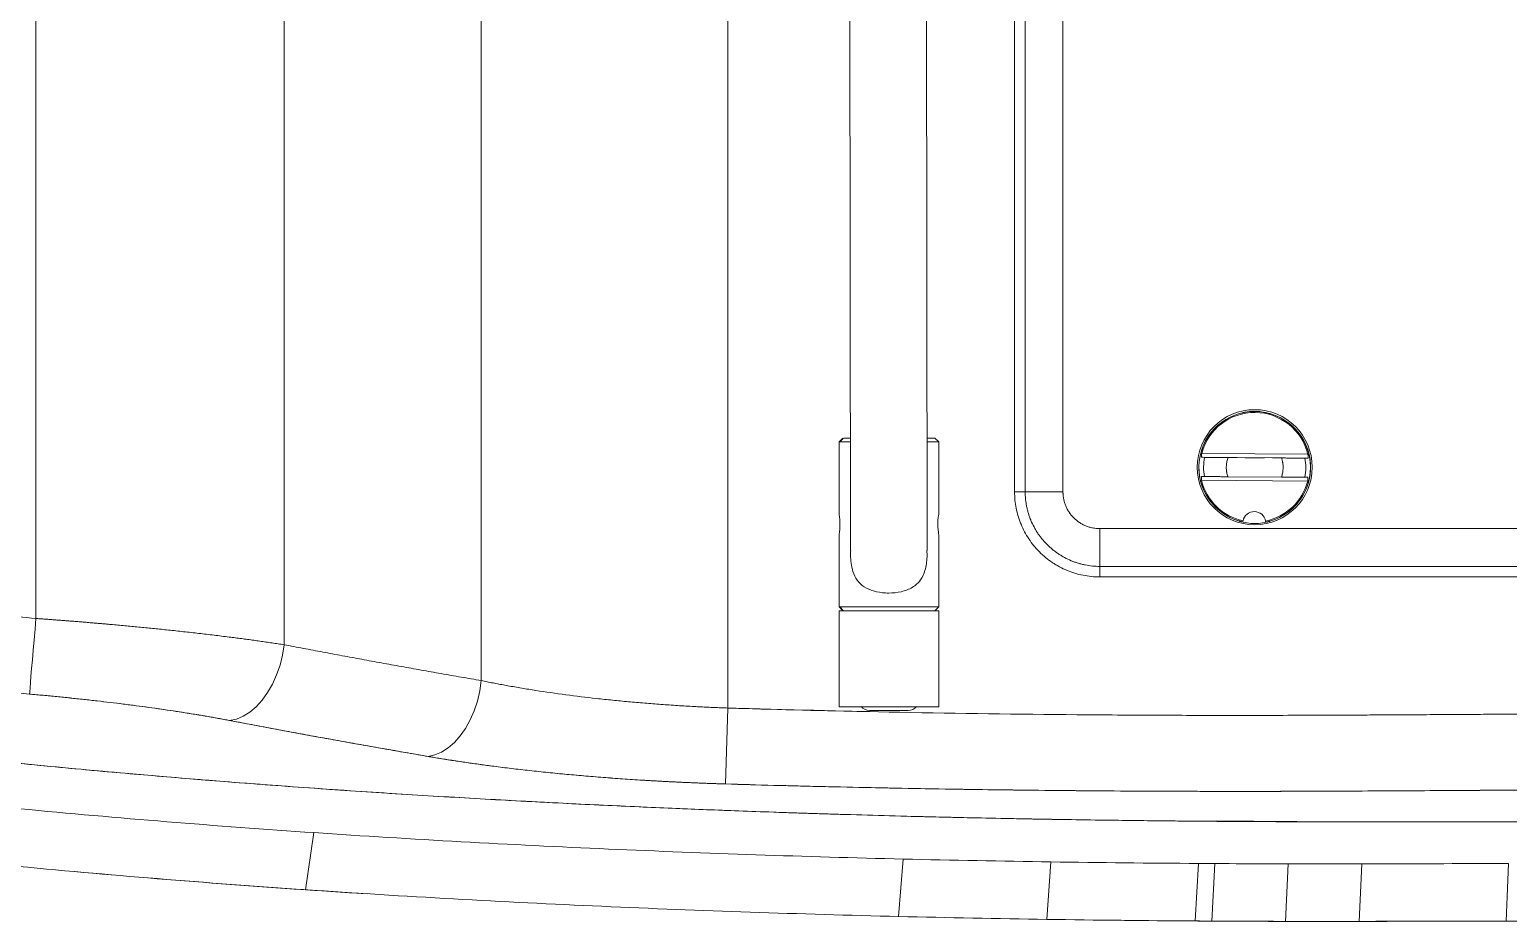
# Model space of a CAD drawing. Header units: millimetres. Extents: x 744 to 5705, y 930 to 4879.
# Drawn here: x 1338.3 to 1723.9, y 930.1 to 1162.5 of the extents above; entities that cross this region are included whole.
import ezdxf

# ---------------------------------------------------------------- set-up
doc = ezdxf.new("R2010")
doc.units = ezdxf.units.MM
doc.header["$MEASUREMENT"] = 0

msp = doc.modelspace()

# ---------------------------------------------------------------- linework, layer by layer
at = {"color": 7, "linetype": 'Continuous', "lineweight": 15, "true_color": 0xffffff}
for p, q in [((1520.36, 1326.38), (1520.36, 985.67)), ((1456.08, 1319.23), (1456.08, 992.82)), ((1404.68, 1309.88), (1404.68, 1002.18)), ((1339.96, 1303.04), (1339.96, 1009.02)), ((1552.03, 1281.84), (1552.36, 1026.61)), ((1572.36, 1026.73), (1572.03, 1281.94)), ((1595.15, 1042.07), (1595.15, 1270)), ((1597.92, 1269.98), (1597.92, 1042.05)), ((1607.77, 1269.96), (1607.77, 1042.03)), ((1549.38, 1055.03), (1550.38, 1056.03)), ((1552.33, 1055.03), (1549.38, 1055.03)), ((1549.38, 1055.03), (1549.38, 1036.12)), ((1550.58, 1056.03), (1549.59, 1055.03)), ((1552.33, 1056.03), (1550.69, 1056.03)), ((1574.38, 1056.03), (1572.33, 1056.03)), ((1575.38, 1055.03), (1572.33, 1055.03)), ((1574.38, 1056.03), (1575.38, 1055.03)), ((1575.38, 1036.13), (1575.38, 1055.03)), ((1671.69, 1050.82), (1643.9, 1051.03)), ((1643.94, 1052.04), (1671.66, 1051.82)), ((1650.82, 1050.97), (1664.76, 1050.86)), ((1642.77, 1048.44), (1642.77, 1048.44)), ((1664.73, 1045.86), (1650.78, 1045.97)), ((1672.77, 1048.44), (1672.77, 1048.44)), ((1597.92, 1042.05), (1595.15, 1042.07)), ((1671.6, 1044.82), (1643.89, 1045.04)), ((1549.38, 1030.92), (1549.38, 1012.03)), ((1575.38, 1012.03), (1575.38, 1030.93)), ((1617.37, 1032.44), (1617.37, 1022.6)), ((1617.37, 1032.44), (1965.3, 1032.44)), ((1617.37, 1022.6), (1617.37, 1019.85)), ((1617.37, 1022.6), (1965.3, 1022.6)), ((1965.3, 1019.85), (1617.37, 1019.85)), ((1549.38, 1012.03), (1575.38, 1012.03)), ((1550.38, 1011.03), (1549.38, 1012.03)), ((1549.38, 1011.03), (1575.38, 1011.03)), ((1549.38, 1011.03), (1549.38, 986.03)), ((1549.59, 1012.03), (1550.58, 1011.03)), ((1575.38, 1012.03), (1574.38, 1011.03)), ((1575.38, 986.03), (1575.38, 1011.03)), ((1520.36, 985.67), (1519.76, 965.88)), ((1575.38, 986.03), (1549.38, 986.03)), ((1557.38, 985.03), (1557.38, 985.03)), ((1567.38, 985.03), (1567.38, 985.03)), ((1410.25, 938.31), (1412.46, 953.19)), ((1564.92, 931.34), (1566.14, 946.31)), ((1603.59, 930.58), (1604.61, 945.57)), ((1642.26, 930.17), (1643.08, 945.16)), ((1646.57, 930.14), (1647.36, 945.13)), ((1665.82, 930.07), (1666.52, 945.07)), ((1685.05, 930.07), (1685.68, 945.07)), ((1723.37, 930.13), (1723.93, 945.13))]:
    msp.add_line(p, q, dxfattribs=at)
for points in [[(1607.77, 1042.03), (1606.03, 1042.03), (1604.35, 1042.03), (1602.77, 1042.04), (1601.34, 1042.04), (1600.11, 1042.04), (1599.11, 1042.04), (1598.37, 1042.04), (1597.92, 1042.05)], [(1575.38, 1030.93), (1575.38, 1030.93), (1575.35, 1031.07), (1575.28, 1031.48), (1575.19, 1032.13), (1575.13, 1032.94), (1575.12, 1033.8), (1575.16, 1034.63), (1575.24, 1035.34), (1575.33, 1035.85), (1575.38, 1036.11), (1575.38, 1036.13)], [(1339.96, 1009.02), (1339.71, 1006.19), (1339.47, 1003.42), (1339.24, 1000.76), (1339.03, 998.27), (1338.83, 996), (1338.66, 993.99), (1338.52, 992.29), (1338.41, 990.92), (1338.34, 989.92), (1338.3, 989.31)], [(1404.68, 1002.18), (1404.25, 999.48), (1403.6, 996.83), (1402.72, 994.29), (1401.64, 991.88), (1400.38, 989.68), (1398.95, 987.7), (1397.4, 986), (1395.74, 984.6), (1394, 983.52), (1392.23, 982.8), (1390.45, 982.44)], [(1456.08, 992.82), (1455.69, 990.14), (1455.07, 987.5), (1454.23, 984.96), (1453.19, 982.57), (1451.96, 980.37), (1450.58, 978.39), (1449.06, 976.68), (1447.43, 975.27), (1445.72, 974.18), (1443.97, 973.44), (1442.2, 973.05)]]:
    msp.add_lwpolyline(points, dxfattribs=at)
msp.add_circle((1657.77, 1048.44), 15, dxfattribs=at)
for centre, radius, start, end in [((1657.77, 1048.44), 15, 0.0001, 179.9999), ((1657.77, 1048.44), 15, 0.0001, 179.9999), ((1657.77, 1048.44), 15, 90, 180), ((1657.77, 1048.43), 14.56, 281.3853, 257.7311), ((1657.77, 1048.43), 14.56, 285.7914, 254.2086), ((1657.77, 1048.43), 14.29, 13.731, 165.3854), ((1657.77, 1048.44), 15, 0, 90), ((1657.77, 1048.42), 13.32, 168.7383, 190.3782), ((1658.48, 1244.15), 193.25, 269.0546, 270.5372), ((1657.77, 1048.42), 13.32, 348.7383, 10.3782), ((1657.77, 1048.43), 14.29, 193.731, 257.6685), ((1657.77, 1048.43), 14.29, 281.448, 345.3855), ((1535.53, 1033.53), 14.09, 349.3682, 10.6149), ((1657.77, 1048.43), 14.65, 254.2604, 285.7396), ((1657.66, 1033.87), 3, 10.5339, 168.5826), ((1557.38, 988.03), 3, 221.8103, 270), ((1567.38, 988.03), 3, 270, 318.1897)]:
    msp.add_arc(centre, radius, start, end, dxfattribs=at)
for points, knots in [([(1339.96, 1303.04), (1338.28, 1302.89), (1334.93, 1302.59), (1329.92, 1302.13), (1324.93, 1301.67), (1319.96, 1301.2), (1315.02, 1300.72), (1310.1, 1300.23), (1305.2, 1299.74), (1300.32, 1299.24), (1295.47, 1298.73), (1290.64, 1298.22), (1285.83, 1297.69), (1281.05, 1297.16), (1276.29, 1296.63), (1271.55, 1296.08), (1262.27, 1294.99), (1248.54, 1293.31), (1230.47, 1290.95), (1212.7, 1288.46), (1189, 1284.93), (1159.79, 1280.14), (1124.81, 1273.64), (1090.58, 1266.45), (1056.64, 1258.41), (1023.32, 1249.53), (990.27, 1239.62), (957.95, 1228.7), (926.17, 1216.64), (895.34, 1203.48), (870.12, 1191.4), (850.48, 1181.15), (839.38, 1175.02), (831.83, 1170.71), (827.74, 1168.34), (823.67, 1165.93), (819.61, 1163.5), (815.56, 1161.04), (811.52, 1158.55), (808.84, 1156.87), (807.51, 1156.03)], [0, 0, 0, 0, 0.00906, 0.01808, 0.02706, 0.036, 0.0449, 0.05376, 0.062582, 0.071364, 0.080107, 0.08881, 0.097475, 0.106101, 0.114689, 0.123238, 0.131749, 0.164925, 0.197583, 0.229732, 0.261379, 0.326404, 0.388899, 0.4527, 0.514479, 0.576535, 0.638151, 0.700168, 0.760107, 0.821127, 0.880613, 0.910646, 0.940467, 0.948957, 0.957452, 0.965951, 0.974455, 0.982964, 0.991479, 1, 1, 1, 1]), ([(807.51, 1156.03), (808.29, 1155.54), (809.85, 1154.55), (812.2, 1153.09), (814.56, 1151.63), (816.92, 1150.19), (819.29, 1148.75), (821.66, 1147.32), (824.04, 1145.91), (826.42, 1144.5), (828.81, 1143.1), (831.2, 1141.71), (833.59, 1140.34), (840, 1136.69), (850.54, 1130.87), (870.18, 1120.63), (895.39, 1108.55), (926.22, 1095.4), (957.99, 1083.34), (990.31, 1072.43), (1023.36, 1062.51), (1056.67, 1053.64), (1090.61, 1045.6), (1124.83, 1038.41), (1159.81, 1031.91), (1189.02, 1027.12), (1212.71, 1023.59), (1230.48, 1021.11), (1248.55, 1018.74), (1263.66, 1016.89), (1275.72, 1015.49), (1284.66, 1014.49), (1293.68, 1013.51), (1302.78, 1012.56), (1311.96, 1011.63), (1321.22, 1010.73), (1330.57, 1009.86), (1336.82, 1009.3), (1339.96, 1009.02)], [0, 0, 0, 0, 0.004979, 0.009956, 0.014932, 0.019906, 0.024878, 0.029849, 0.034818, 0.039786, 0.044753, 0.049718, 0.054683, 0.059646, 0.089458, 0.119494, 0.178973, 0.239985, 0.299916, 0.361926, 0.423535, 0.485583, 0.547356, 0.611149, 0.673636, 0.738654, 0.770296, 0.802441, 0.835096, 0.868268, 0.884255, 0.900377, 0.916635, 0.933031, 0.949564, 0.966236, 0.983048, 1, 1, 1, 1]), ([(778.97, 1144.69), (779.59, 1144.24), (781.39, 1142.94), (784.95, 1140.4), (790.26, 1136.66), (797.39, 1131.76), (805.8, 1126.15), (813.02, 1121.5), (819.14, 1117.65), (825.3, 1113.84), (836.54, 1107.08), (853.89, 1097.19), (873.14, 1087.08), (899.18, 1074.37), (923.94, 1063.43), (950.77, 1052.78), (967.63, 1046.55), (981.19, 1041.8), (994.79, 1037.2), (1008.45, 1032.82), (1022.18, 1028.65), (1032.58, 1025.59), (1042.94, 1022.66), (1052.27, 1020.1), (1062.59, 1017.36), (1076.5, 1013.8), (1094.47, 1009.45), (1115.51, 1004.7), (1136.64, 1000.25), (1158.42, 996), (1175.31, 992.93), (1190.57, 990.3), (1204.85, 987.94), (1230.73, 983.9), (1258.37, 980.05), (1287.07, 976.49), (1308.61, 974.02), (1330.16, 971.75), (1348.37, 969.99), (1369.95, 968.05), (1398.74, 965.68), (1430.95, 963.46), (1459.81, 961.76), (1488.68, 960.26), (1524.82, 958.71), (1559.3, 957.64), (1588.26, 956.96), (1606.76, 956.61), (1622.93, 956.39), (1632.12, 956.28), (1638.97, 956.21), (1644.31, 956.17), (1649.62, 956.13), (1656.87, 956.08), (1664.34, 956.04), (1671.6, 956.02), (1676.14, 956.02), (1679.65, 956.01), (1682.51, 956.01), (1685.21, 956.01), (1688.74, 956.01), (1693.14, 956.01), (1700.4, 956.01), (1708.03, 956.01), (1715.28, 956.01), (1719.87, 956.01), (1724.79, 956.01), (1732.05, 956.01), (1748.83, 956.01), (1767.23, 956.01), (1839.81, 956.01), (1960.02, 956.01), (2119.77, 956.01), (2265.01, 956.01), (2395.72, 956.01), (2526.44, 956.01), (2657.16, 956.01), (2787.88, 956.01), (2918.6, 956.01), (3049.33, 956.01), (3136.48, 956.01), (3180.05, 956.01)], [0, 0, 0, 0, 0.000939, 0.00275, 0.005433, 0.008984, 0.013471, 0.017956, 0.019629, 0.022439, 0.026923, 0.035894, 0.047198, 0.053881, 0.071826, 0.080759, 0.089674, 0.094127, 0.098577, 0.107473, 0.111919, 0.116365, 0.120922, 0.125257, 0.128362, 0.134151, 0.143051, 0.151266, 0.160873, 0.169798, 0.178735, 0.182123, 0.188964, 0.19664, 0.214525, 0.223456, 0.232381, 0.241302, 0.250219, 0.254967, 0.268045, 0.285865, 0.294775, 0.303684, 0.321506, 0.339334, 0.346178, 0.357169, 0.362115, 0.36609, 0.368474, 0.370552, 0.372659, 0.375014, 0.379478, 0.381855, 0.383941, 0.385074, 0.386173, 0.38745, 0.388406, 0.390507, 0.39287, 0.397335, 0.399894, 0.4018, 0.402977, 0.405954, 0.41073, 0.423613, 0.428591, 0.50002, 0.571444, 0.625011, 0.678579, 0.732148, 0.785718, 0.839288, 0.892859, 0.946429, 1, 1, 1, 1]), ([(3180.05, 956.01), (3168.29, 956.01), (3145.11, 956.01), (3110.86, 956.01), (3077.66, 956.01), (3045.51, 956.01), (3014.39, 956.01), (2984.32, 956.01), (2956.56, 956.01), (2931.02, 956.01), (2908.49, 956.01), (2892.75, 956.01), (2883.53, 956.01), (2879.71, 956.01), (2875.51, 956.01), (2863.19, 956.01), (2842.93, 956.01), (2815.34, 956.01), (2785.25, 956.01), (2752.85, 956.01), (2718.31, 956.01), (2684.97, 956.01), (2652.82, 956.01), (2628.62, 956.01), (2612.01, 956.01), (2602.64, 956.01), (2593.39, 956.01), (2584.26, 956.01), (2574.77, 956.01), (2564.29, 956.01), (2549.63, 956.01), (2531.49, 956.01), (2510.74, 956.01), (2493.27, 956.01), (2478.92, 956.01), (2467.51, 956.01), (2456.4, 956.01), (2445.59, 956.01), (2435.08, 956.01), (2424.66, 956.01), (2413.73, 956.01), (2393.69, 956.01), (2364.78, 956.01), (2335.8, 956.01), (2315.27, 956.01), (2303.06, 956.01), (2290.89, 956.01), (2278.78, 956.01), (2266.18, 956.01), (2250.54, 956.01), (2232.04, 956.01), (2211.41, 956.01), (2189.72, 956.01), (2167.09, 956.01), (2143.67, 956.01), (2124.91, 956.01), (2110, 956.01), (2098.61, 956.01), (2086.8, 956.01), (2075.02, 956.01), (2062.82, 956.01), (2050.21, 956.01), (2037.2, 956.01), (2024.22, 956.01), (2011.3, 956.01), (1998.42, 956.01), (1985.58, 956.01), (1972.79, 956.01), (1955, 956.01), (1932.57, 956.01), (1905.76, 956.01), (1879.21, 956.01), (1855.94, 956.01), (1835.75, 956.01), (1819, 956.01), (1802.09, 956.01), (1785.08, 956.01), (1767.48, 956.01), (1749.53, 956.01), (1731.02, 956.01), (1712.43, 956.01), (1693.69, 956.01), (1675.03, 956.01), (1656.05, 956.07), (1637.3, 956.22), (1621.35, 956.4), (1608.55, 956.6), (1598.2, 956.77), (1587.38, 956.99), (1575.94, 957.24), (1564.21, 957.54), (1552.64, 957.87), (1541.64, 958.21), (1531.55, 958.55), (1522.33, 958.89), (1513.94, 959.21), (1505.62, 959.55), (1497, 959.93), (1487.88, 960.34), (1478.47, 960.8), (1468.66, 961.3), (1458.44, 961.86), (1447.67, 962.48), (1436.45, 963.16), (1424.74, 963.92), (1412.88, 964.73), (1401.42, 965.56), (1390.57, 966.39), (1380.33, 967.2), (1370.47, 968.03), (1360.97, 968.86), (1350.47, 969.81), (1338.59, 970.94), (1325.04, 972.29), (1311.21, 973.76), (1297.45, 975.29), (1283.97, 976.88), (1270.57, 978.54), (1247.78, 981.5), (1226.74, 984.52), (1207.44, 987.54), (1199.1, 988.89), (1190.95, 990.24), (1181.58, 991.84), (1171.07, 993.7), (1159.19, 995.89), (1147.12, 998.2), (1134.97, 1000.63), (1122.92, 1003.14), (1112.64, 1005.37), (1103.9, 1007.33), (1096.25, 1009.08), (1088.24, 1010.97), (1080.2, 1012.92), (1072.51, 1014.83), (1065.5, 1016.62), (1059.14, 1018.28), (1051.21, 1020.39), (1041.12, 1023.16), (1028.41, 1026.79), (1015.39, 1030.69), (1002.25, 1034.8), (989.32, 1039.03), (976.32, 1043.48), (961.87, 1048.65), (945.87, 1054.7), (928.45, 1061.7), (911.12, 1069.12), (893.05, 1077.35), (874.24, 1086.51), (854.63, 1096.88), (841.56, 1104.07), (835.04, 1108.04), (835, 1108.06)], [0, 0, 0, 0, 0.014873, 0.029306, 0.043299, 0.056851, 0.069964, 0.082637, 0.09487, 0.105066, 0.114936, 0.12335, 0.124973, 0.126586, 0.128189, 0.130273, 0.142172, 0.153801, 0.16516, 0.180216, 0.19477, 0.208823, 0.222374, 0.235424, 0.239422, 0.24337, 0.247269, 0.251118, 0.254918, 0.259269, 0.26437, 0.273458, 0.282202, 0.290604, 0.29554, 0.30035, 0.305033, 0.309589, 0.314019, 0.318323, 0.322759, 0.327837, 0.343668, 0.359307, 0.364477, 0.369626, 0.374753, 0.379859, 0.384944, 0.390677, 0.399644, 0.408336, 0.416755, 0.427073, 0.436946, 0.446375, 0.450797, 0.455793, 0.460774, 0.465739, 0.470689, 0.476196, 0.481683, 0.487151, 0.4926, 0.498029, 0.50344, 0.508831, 0.514203, 0.525945, 0.537195, 0.548104, 0.559533, 0.566624, 0.573643, 0.580725, 0.588007, 0.595162, 0.602997, 0.610706, 0.618589, 0.626517, 0.634429, 0.642197, 0.650538, 0.658166, 0.662397, 0.666744, 0.671272, 0.676099, 0.681234, 0.686124, 0.69077, 0.69517, 0.698914, 0.70246, 0.705808, 0.709462, 0.713397, 0.717377, 0.7214, 0.725846, 0.730346, 0.735086, 0.740097, 0.745222, 0.750171, 0.754674, 0.759019, 0.763207, 0.767238, 0.771111, 0.7766, 0.782384, 0.788408, 0.794261, 0.799975, 0.805648, 0.811417, 0.829188, 0.832679, 0.836262, 0.839936, 0.843198, 0.848354, 0.853523, 0.858578, 0.864, 0.869307, 0.874257, 0.877403, 0.880719, 0.884248, 0.887897, 0.89126, 0.894336, 0.897125, 0.899629, 0.9048, 0.910458, 0.916493, 0.922123, 0.928013, 0.93384, 0.93965, 0.947594, 0.955661, 0.963587, 0.971646, 0.980985, 0.990274, 0.999935, 1, 1, 1, 1]), ([(1644.71, 1051.02), (1644.77, 1051.02), (1644.87, 1051.02), (1645.12, 1051.02), (1645.27, 1051.01), (1645.64, 1051.01), (1645.85, 1051.01), (1646.2, 1051), (1646.32, 1051), (1646.58, 1051), (1646.71, 1051), (1647.13, 1051), (1647.43, 1050.99), (1648.05, 1050.99), (1648.38, 1050.99), (1649.05, 1050.98), (1649.4, 1050.98), (1650.1, 1050.97), (1650.46, 1050.97), (1650.82, 1050.97)], [0, 0, 0, 0, 0.125, 0.125, 0.25, 0.25, 0.375, 0.375, 0.4375, 0.4375, 0.5, 0.5, 0.625, 0.625, 0.75, 0.75, 0.875, 0.875, 1, 1, 1, 1]), ([(1650.78, 1045.97), (1650.75, 1046.04), (1650.7, 1046.2), (1650.63, 1046.43), (1650.57, 1046.66), (1650.52, 1046.9), (1650.47, 1047.14), (1650.44, 1047.37), (1650.39, 1047.69), (1650.37, 1048.05), (1650.36, 1048.47), (1650.37, 1048.9), (1650.42, 1049.38), (1650.51, 1049.92), (1650.64, 1050.45), (1650.76, 1050.79), (1650.82, 1050.97)], [0, 0, 0, 0, 0.047605, 0.095211, 0.142816, 0.190423, 0.238031, 0.28564, 0.325506, 0.428198, 0.500757, 0.571884, 0.678912, 0.785943, 0.892974, 1, 1, 1, 1]), ([(1664.76, 1050.86), (1664.79, 1050.78), (1664.84, 1050.63), (1664.91, 1050.4), (1664.97, 1050.16), (1665.03, 1049.92), (1665.07, 1049.68), (1665.11, 1049.46), (1665.15, 1049.14), (1665.18, 1048.77), (1665.18, 1048.35), (1665.17, 1047.93), (1665.12, 1047.44), (1665.03, 1046.91), (1664.9, 1046.37), (1664.79, 1046.03), (1664.73, 1045.86)], [0, 0, 0, 0, 0.047605, 0.095211, 0.142816, 0.190423, 0.238031, 0.28564, 0.325506, 0.428198, 0.500757, 0.571884, 0.678912, 0.785943, 0.892974, 1, 1, 1, 1]), ([(1670.87, 1050.82), (1670.81, 1050.82), (1670.71, 1050.82), (1670.46, 1050.82), (1670.31, 1050.82), (1669.94, 1050.82), (1669.73, 1050.82), (1669.38, 1050.83), (1669.26, 1050.83), (1669, 1050.83), (1668.87, 1050.83), (1668.45, 1050.83), (1668.16, 1050.83), (1667.53, 1050.84), (1667.2, 1050.84), (1666.53, 1050.84), (1666.18, 1050.85), (1665.48, 1050.85), (1665.12, 1050.86), (1664.76, 1050.86)], [0, 0, 0, 0, 0.125, 0.125, 0.25, 0.25, 0.375, 0.375, 0.4375, 0.4375, 0.5, 0.5, 0.625, 0.625, 0.75, 0.75, 0.875, 0.875, 1, 1, 1, 1]), ([(1650.78, 1045.97), (1650.42, 1045.97), (1650.06, 1045.97), (1649.36, 1045.98), (1649.01, 1045.98), (1648.34, 1045.99), (1648.01, 1045.99), (1647.39, 1045.99), (1647.09, 1046), (1646.54, 1046), (1646.28, 1046), (1645.93, 1046.01), (1645.82, 1046.01), (1645.61, 1046.01), (1645.51, 1046.01), (1645.23, 1046.01), (1645.08, 1046.02), (1644.83, 1046.02), (1644.74, 1046.02), (1644.67, 1046.02)], [0, 0, 0, 0, 0.125, 0.125, 0.25, 0.25, 0.375, 0.375, 0.5, 0.5, 0.625, 0.625, 0.6875, 0.6875, 0.75, 0.75, 0.875, 0.875, 1, 1, 1, 1]), ([(1670.83, 1045.82), (1670.77, 1045.82), (1670.67, 1045.82), (1670.43, 1045.82), (1670.27, 1045.82), (1669.9, 1045.82), (1669.69, 1045.82), (1669.35, 1045.83), (1669.22, 1045.83), (1668.96, 1045.83), (1668.83, 1045.83), (1668.41, 1045.83), (1668.12, 1045.83), (1667.49, 1045.84), (1667.16, 1045.84), (1666.49, 1045.84), (1666.15, 1045.85), (1665.44, 1045.85), (1665.09, 1045.86), (1664.73, 1045.86)], [0, 0, 0, 0, 0.125, 0.125, 0.25, 0.25, 0.375, 0.375, 0.4375, 0.4375, 0.5, 0.5, 0.625, 0.625, 0.75, 0.75, 0.875, 0.875, 1, 1, 1, 1]), ([(1617.37, 1019.85), (1616.63, 1019.85), (1615.9, 1019.89), (1614.45, 1020.04), (1613.72, 1020.14), (1611.57, 1020.57), (1610.18, 1021), (1608.18, 1021.83), (1607.52, 1022.14), (1606.55, 1022.66), (1606.23, 1022.84), (1605.61, 1023.22), (1605.3, 1023.41), (1603.79, 1024.42), (1602.67, 1025.34), (1601.39, 1026.63), (1601.14, 1026.89), (1600.64, 1027.44), (1600.4, 1027.71), (1599.71, 1028.56), (1599.28, 1029.15), (1598.07, 1030.96), (1597.39, 1032.23), (1596.69, 1033.92), (1596.56, 1034.27), (1596.32, 1034.96), (1596.2, 1035.3), (1595.89, 1036.34), (1595.71, 1037.04), (1595.29, 1039.16), (1595.15, 1040.61), (1595.15, 1042.07)], [0, 0, 0, 0, 0.0625, 0.0625, 0.125, 0.125, 0.25, 0.25, 0.3125, 0.3125, 0.34375, 0.34375, 0.375, 0.375, 0.5, 0.5, 0.53125, 0.53125, 0.5625, 0.5625, 0.625, 0.625, 0.75, 0.75, 0.78125, 0.78125, 0.8125, 0.8125, 0.875, 0.875, 1, 1, 1, 1]), ([(1597.92, 1042.05), (1597.92, 1041.41), (1597.95, 1040.77), (1598.05, 1039.82), (1598.09, 1039.5), (1598.18, 1038.87), (1598.24, 1038.55), (1598.36, 1037.93), (1598.43, 1037.61), (1598.55, 1037.15), (1598.59, 1036.99), (1598.68, 1036.69), (1598.72, 1036.54), (1598.86, 1036.07), (1598.96, 1035.78), (1599.12, 1035.33), (1599.17, 1035.18), (1599.26, 1034.96), (1599.29, 1034.89), (1599.35, 1034.74), (1599.38, 1034.67), (1599.65, 1034.02), (1599.92, 1033.44), (1600.37, 1032.59), (1600.53, 1032.31), (1600.78, 1031.9), (1600.86, 1031.77), (1601.03, 1031.5), (1601.12, 1031.36), (1601.39, 1030.96), (1601.57, 1030.7), (1601.95, 1030.2), (1602.14, 1029.94), (1602.55, 1029.46), (1602.75, 1029.22), (1603.18, 1028.75), (1603.4, 1028.51), (1604.07, 1027.85), (1604.54, 1027.42), (1605.29, 1026.81), (1605.54, 1026.61), (1605.93, 1026.32), (1606.06, 1026.23), (1606.32, 1026.05), (1606.44, 1025.96), (1606.84, 1025.69), (1607.11, 1025.52), (1607.52, 1025.28), (1607.65, 1025.2), (1607.93, 1025.05), (1608.07, 1024.97), (1608.77, 1024.6), (1609.34, 1024.32), (1610.22, 1023.96), (1610.52, 1023.84), (1610.97, 1023.68), (1611.13, 1023.63), (1611.43, 1023.53), (1611.58, 1023.48), (1612.04, 1023.34), (1612.35, 1023.26), (1612.81, 1023.14), (1612.96, 1023.11), (1613.27, 1023.04), (1613.43, 1023.01), (1614.81, 1022.73), (1616.1, 1022.6), (1617.37, 1022.6)], [0, 0, 0, 0, 0.0625, 0.0625, 0.09375, 0.09375, 0.125, 0.125, 0.15625, 0.15625, 0.171875, 0.171875, 0.1875, 0.1875, 0.21875, 0.21875, 0.234375, 0.234375, 0.242188, 0.242188, 0.25, 0.25, 0.3125, 0.3125, 0.34375, 0.34375, 0.359375, 0.359375, 0.375, 0.375, 0.40625, 0.40625, 0.4375, 0.4375, 0.46875, 0.46875, 0.5, 0.5, 0.5625, 0.5625, 0.59375, 0.59375, 0.609375, 0.609375, 0.625, 0.625, 0.65625, 0.65625, 0.671875, 0.671875, 0.6875, 0.6875, 0.75, 0.75, 0.78125, 0.78125, 0.796875, 0.796875, 0.8125, 0.8125, 0.84375, 0.84375, 0.859375, 0.859375, 0.875, 0.875, 1, 1, 1, 1]), ([(1607.77, 1042.03), (1607.77, 1041.93), (1607.77, 1041.72), (1607.79, 1041.4), (1607.82, 1041.09), (1607.85, 1040.78), (1607.9, 1040.46), (1607.99, 1039.95), (1608.17, 1039.24), (1608.49, 1038.35), (1608.89, 1037.49), (1609.54, 1036.42), (1610.54, 1035.2), (1611.76, 1034.2), (1612.84, 1033.55), (1613.69, 1033.15), (1614.58, 1032.84), (1615.39, 1032.63), (1616.11, 1032.51), (1616.74, 1032.45), (1617.16, 1032.44), (1617.37, 1032.44)], [0, 0, 0, 0, 0.0209821, 0.0419154, 0.0628222, 0.0837252, 0.1046469, 0.1256099, 0.1881158, 0.2506485, 0.3131748, 0.3757274, 0.5002151, 0.6253434, 0.6876067, 0.749903, 0.8124772, 0.8751117, 0.9167355, 0.9583056, 1, 1, 1, 1]), ([(1552.41, 1026.61), (1552.4, 1026.27), (1552.35, 1025.2), (1552.52, 1023.4), (1552.97, 1021.09), (1554.03, 1018.88), (1555.89, 1017.16), (1558.41, 1016.06), (1560.7, 1015.68), (1563.16, 1015.61), (1565.68, 1015.88), (1568.62, 1016.98), (1570.74, 1018.88), (1571.76, 1021.17), (1572.18, 1023.27), (1572.37, 1025.02), (1572.32, 1026.18), (1572.3, 1026.72)], [0, 0, 0, 0, 0.028519, 0.088768, 0.150901, 0.228308, 0.305716, 0.385229, 0.47351, 0.498559, 0.590597, 0.682702, 0.772475, 0.852805, 0.903201, 0.954998, 1, 1, 1, 1]), ([(1339.96, 1009.02), (1340.31, 1009), (1340.99, 1008.95), (1342.03, 1008.87), (1343.06, 1008.8), (1344.1, 1008.72), (1345.15, 1008.64), (1346.19, 1008.56), (1347.24, 1008.48), (1348.29, 1008.4), (1349.34, 1008.32), (1350.39, 1008.23), (1351.45, 1008.15), (1352.51, 1008.06), (1353.57, 1007.97), (1354.63, 1007.88), (1355.69, 1007.79), (1356.76, 1007.7), (1357.82, 1007.61), (1358.89, 1007.51), (1360.81, 1007.34), (1363.59, 1007.09), (1367.23, 1006.74), (1370.87, 1006.38), (1374.62, 1005.99), (1378.49, 1005.57), (1382.47, 1005.13), (1386.44, 1004.66), (1389.59, 1004.27), (1391.96, 1003.97), (1393.56, 1003.76), (1395.16, 1003.55), (1396.76, 1003.33), (1398.35, 1003.11), (1399.94, 1002.88), (1401.53, 1002.65), (1403.11, 1002.42), (1404.15, 1002.26), (1404.68, 1002.18)], [0, 0, 0, 0, 0.014629, 0.029305, 0.044027, 0.058797, 0.073614, 0.088478, 0.103389, 0.118347, 0.133352, 0.148404, 0.163503, 0.17865, 0.193843, 0.209084, 0.224372, 0.239707, 0.255089, 0.270518, 0.285995, 0.338596, 0.39194, 0.446029, 0.500861, 0.561394, 0.623152, 0.686135, 0.750345, 0.776782, 0.803544, 0.830632, 0.858046, 0.885785, 0.91385, 0.942241, 0.970958, 1, 1, 1, 1]), ([(1404.68, 1002.18), (1406.35, 1001.86), (1409.71, 1001.22), (1414.76, 1000.26), (1419.84, 999.31), (1424.94, 998.37), (1430.07, 997.43), (1435.22, 996.5), (1440.4, 995.57), (1445.6, 994.65), (1450.83, 993.73), (1454.33, 993.13), (1456.08, 992.82)], [0, 0, 0, 0, 0.097849, 0.196176, 0.294981, 0.394263, 0.494023, 0.594261, 0.694978, 0.796173, 0.897847, 1, 1, 1, 1]), ([(1338.3, 989.31), (1325.04, 990.53), (1301.21, 992.71), (1277.44, 995.47), (1266.89, 996.7)], [0, 0, 0, 0, 0.556315, 1, 1, 1, 1]), ([(1456.08, 992.82), (1456.33, 992.77), (1456.84, 992.67), (1457.6, 992.51), (1458.37, 992.36), (1459.14, 992.21), (1459.91, 992.06), (1460.68, 991.91), (1461.45, 991.77), (1462.22, 991.63), (1463.93, 991.32), (1466.6, 990.85), (1471.59, 990.05), (1478.03, 989.12), (1484.78, 988.3), (1490.26, 987.72), (1494.46, 987.31), (1498.68, 986.94), (1502.95, 986.61), (1507.25, 986.32), (1510.72, 986.11), (1513.33, 985.98), (1515.09, 985.89), (1516.84, 985.81), (1518.6, 985.74), (1519.77, 985.7), (1520.36, 985.67)], [0, 0, 0, 0, 0.014283, 0.028488, 0.042616, 0.056666, 0.070639, 0.084535, 0.098354, 0.112095, 0.125759, 0.188703, 0.250563, 0.377514, 0.501039, 0.563981, 0.626227, 0.688513, 0.750459, 0.812794, 0.874717, 0.899798, 0.924866, 0.949922, 0.974967, 1, 1, 1, 1]), ([(1338.3, 989.31), (1343.08, 988.89), (1347.79, 988.42), (1354.75, 987.66), (1357.05, 987.4), (1360.47, 986.99), (1361.61, 986.85), (1363.31, 986.64), (1363.87, 986.56), (1365, 986.42), (1365.56, 986.35), (1370.59, 985.69), (1374.85, 985.07), (1382.96, 983.8), (1386.81, 983.13), (1390.45, 982.44)], [0, 0, 0, 0, 17.664182, 17.664182, 26.496273, 26.496273, 30.912319, 30.912319, 33.120342, 33.120342, 35.328364, 35.328364, 52.992547, 52.992547, 70.656729, 70.656729, 70.656729, 70.656729]), ([(1390.45, 982.44), (1390.21, 982.48), (1389.72, 982.57), (1388.99, 982.71), (1388.25, 982.85), (1387.51, 982.98), (1386.75, 983.12), (1386, 983.25), (1385.23, 983.39), (1384.46, 983.52), (1383.68, 983.65), (1382.9, 983.78), (1382.11, 983.92), (1381.32, 984.05), (1380.51, 984.18), (1379.7, 984.31), (1377.12, 984.72), (1372.65, 985.39), (1367.19, 986.14), (1362.72, 986.71), (1359.33, 987.13), (1355.89, 987.53), (1352.99, 987.86), (1350.66, 988.11), (1348.9, 988.29), (1347.14, 988.47), (1345.38, 988.65), (1343.61, 988.82), (1341.84, 988.99), (1340.07, 989.15), (1338.89, 989.26), (1338.3, 989.31)], [0, 0, 0, 0, 0.016695, 0.033375, 0.050042, 0.066697, 0.083344, 0.099985, 0.116621, 0.133256, 0.149891, 0.16653, 0.183173, 0.199824, 0.216484, 0.233157, 0.249844, 0.374998, 0.500106, 0.562633, 0.625017, 0.687383, 0.749856, 0.7812, 0.81249, 0.843743, 0.874975, 0.9062, 0.937436, 0.968697, 1, 1, 1, 1]), ([(1557.45, 985.03), (1557.46, 985.03), (1557.51, 985.03), (1558.47, 985.03), (1560.01, 985.03), (1561.94, 985.03), (1563.93, 985.03), (1565.67, 985.03), (1566.97, 985.03), (1567.23, 985.03), (1567.36, 985.03)], [0, 0, 0, 0, 0.1003751, 0.228883, 0.357391, 0.4859042, 0.6144255, 0.7429521, 0.8714787, 1, 1, 1, 1]), ([(1442.2, 973.05), (1440.46, 973.35), (1436.98, 973.95), (1431.77, 974.86), (1426.57, 975.78), (1421.37, 976.71), (1416.19, 977.64), (1411.02, 978.58), (1405.86, 979.53), (1400.72, 980.49), (1395.58, 981.46), (1392.16, 982.11), (1390.45, 982.44)], [0, 0, 0, 0, 0.100855, 0.20152, 0.301994, 0.402278, 0.502372, 0.602276, 0.70199, 0.801516, 0.900852, 1, 1, 1, 1]), ([(1442.2, 973.05), (1447.61, 972.12), (1453.35, 971.27), (1462.41, 970.1), (1465.51, 969.73), (1470.28, 969.2), (1471.89, 969.03), (1474.34, 968.78), (1475.16, 968.7), (1476.81, 968.54), (1477.64, 968.46), (1485.12, 967.76), (1491.89, 967.25), (1505.65, 966.41), (1512.65, 966.1), (1519.76, 965.88)], [0, 0, 0, 0, 21.152057, 21.152057, 31.728085, 31.728085, 37.0161, 37.0161, 39.660107, 39.660107, 42.304114, 42.304114, 63.456171, 63.456171, 84.608228, 84.608228, 84.608228, 84.608228]), ([(1519.76, 965.88), (1519.39, 965.89), (1518.65, 965.92), (1517.54, 965.95), (1516.42, 965.99), (1515.31, 966.03), (1514.2, 966.07), (1513.09, 966.11), (1511.98, 966.16), (1510.87, 966.21), (1509.77, 966.25), (1508.66, 966.3), (1507.56, 966.36), (1506.45, 966.41), (1505.35, 966.46), (1504.24, 966.52), (1503.14, 966.58), (1502.04, 966.64), (1500.94, 966.7), (1499.84, 966.77), (1497.38, 966.91), (1493.57, 967.16), (1488.45, 967.53), (1483.38, 967.94), (1478.37, 968.38), (1473.46, 968.86), (1468.66, 969.37), (1463.95, 969.91), (1460.27, 970.37), (1457.55, 970.73), (1455.76, 970.97), (1454, 971.21), (1452.25, 971.46), (1450.52, 971.72), (1448.81, 971.98), (1447.13, 972.24), (1445.46, 972.51), (1443.82, 972.78), (1442.74, 972.96), (1442.2, 973.05)], [0, 0, 0, 0, 0.013187, 0.026367, 0.03954, 0.052706, 0.065869, 0.079027, 0.092183, 0.105338, 0.118492, 0.131647, 0.144803, 0.157962, 0.171125, 0.184293, 0.197467, 0.210648, 0.223837, 0.237035, 0.250244, 0.312601, 0.374995, 0.437853, 0.500747, 0.563131, 0.625438, 0.687778, 0.750265, 0.775264, 0.800238, 0.825195, 0.850141, 0.875084, 0.900031, 0.924989, 0.949965, 0.974966, 1, 1, 1, 1]), ([(1519.76, 965.88), (1554.51, 964.84), (1589.25, 964.25), (1628.31, 964.01), (1632.65, 963.99), (1641.33, 963.96), (1645.66, 963.95), (1658.69, 963.94), (1667.37, 963.96), (1684.7, 964.03), (1693.36, 964.08), (1706.33, 964.16), (1710.65, 964.19), (1719.29, 964.24), (1723.61, 964.26), (1797.06, 964.67), (1866.2, 964.94), (2004.48, 965.38), (2073.63, 965.54), (2211.92, 965.78), (2281.07, 965.87), (2419.37, 966), (2488.52, 966.04), (2626.83, 966.11), (2695.98, 966.13), (2903.44, 966.17), (3041.74, 966.17), (3180.05, 966.17)], [0, 0, 0, 0, 103.769533, 103.769533, 116.740725, 116.740725, 129.711916, 129.711916, 155.6543, 155.6543, 181.596683, 181.596683, 194.567875, 194.567875, 207.539066, 207.539066, 415.078132, 415.078132, 622.617198, 622.617198, 830.156265, 830.156265, 1037.695331, 1037.695331, 1245.234397, 1245.234397, 1660.312529, 1660.312529, 1660.312529, 1660.312529]), ([(3180.05, 966.17), (3142.19, 966.17), (3072.85, 966.17), (2934.18, 966.16), (2764.16, 966.15), (2590.98, 966.09), (2452.5, 966.02), (2348.61, 965.94), (2244.77, 965.82), (2140.98, 965.67), (2054.15, 965.49), (1984.95, 965.31), (1932.7, 965.16), (1881.21, 964.98), (1834.86, 964.8), (1794.63, 964.62), (1760.11, 964.46), (1733.06, 964.32), (1713.19, 964.2), (1700.2, 964.12), (1687.26, 964.05), (1672.8, 963.98), (1656.94, 963.94), (1639.75, 963.96), (1624, 964.03), (1609.63, 964.14), (1596.54, 964.28), (1583.54, 964.45), (1570.62, 964.66), (1557.79, 964.91), (1545.04, 965.2), (1532.37, 965.51), (1523.96, 965.76), (1519.76, 965.88)], [0, 0, 0, 0, 0.0684064, 0.1252942, 0.2505647, 0.3756177, 0.4382101, 0.5007806, 0.5633304, 0.6258458, 0.688319, 0.7202247, 0.7508827, 0.7827313, 0.8132604, 0.8346233, 0.8554171, 0.8756455, 0.8834944, 0.8913189, 0.8991176, 0.9068895, 0.9174352, 0.9277868, 0.9379487, 0.9458813, 0.9537633, 0.9615948, 0.9693758, 0.9771065, 0.9847873, 0.9924184, 1, 1, 1, 1]), ([(1463.57, 961.58), (1463.36, 961.59), (1463.09, 961.61), (1462.82, 961.62), (1462.76, 961.62)], [0, 0, 0, 0, 0.739631, 1, 1, 1, 1]), ([(1505.45, 959.56), (1505.49, 959.56), (1505.56, 959.56), (1505.62, 959.56), (1505.65, 959.55)], [0, 0, 0, 0, 0.60101, 1, 1, 1, 1]), ([(1412.46, 953.19), (1438.03, 951.46), (1463.62, 950.05), (1514.85, 947.79), (1540.49, 946.93), (1566.14, 946.31)], [0, 0, 0, 0, 0.5, 0.5, 1, 1, 1, 1]), ([(1647.85, 956.23), (1656.44, 956.15), (1683.71, 955.9), (1729.69, 956.05), (1785.77, 956), (1867.24, 956.02), (1974.1, 956.01), (2121.92, 956.01), (2285.31, 956.01), (2464.25, 956.01), (2643.2, 956.01), (2822.15, 956.01), (3001.1, 956.01), (3120.4, 956.01), (3180.05, 956.01)], [0, 0, 0, 0, 0.0168417, 0.0534612, 0.0900829, 0.1267033, 0.2130248, 0.299344, 0.4161179, 0.5328975, 0.6496721, 0.7664484, 0.8832244, 1, 1, 1, 1]), ([(1647.36, 945.13), (1652.34, 945.1), (1657.33, 945.09), (1662.32, 945.08), (1663.72, 945.07), (1665.12, 945.07), (1666.52, 945.07)], [935.435184, 935.435184, 935.435184, 935.435184, 950.430136, 950.430136, 950.430136, 954.646393, 954.646393, 954.646393, 954.646393]), ([(1666.52, 945.07), (1671.53, 945.06), (1676.54, 945.06), (1681.54, 945.06), (1682.92, 945.06), (1684.3, 945.07), (1685.68, 945.07)], [954.646393, 954.646393, 954.646393, 954.646393, 969.707139, 969.707139, 969.707139, 973.855448, 973.855448, 973.855448, 973.855448]), ([(1685.68, 945.07), (1697.1, 945.08), (1708.52, 945.11), (1719.95, 945.13), (1721.27, 945.13), (1722.6, 945.13), (1723.93, 945.13)], [973.855448, 973.855448, 973.855448, 973.855448, 1008.202508, 1008.202508, 1008.202508, 1012.198381, 1012.198381, 1012.198381, 1012.198381]), ([(1410.25, 938.31), (1435.98, 936.56), (1461.74, 935.13), (1513.3, 932.84), (1539.1, 931.97), (1564.92, 931.34)], [0, 0, 0, 0, 0.5, 0.5, 1, 1, 1, 1]), ([(1646.57, 930.14), (1651.58, 930.11), (1656.59, 930.09), (1661.6, 930.08), (1663, 930.07), (1664.41, 930.07), (1665.82, 930.07)], [935.435184, 935.435184, 935.435184, 935.435184, 950.430136, 950.430136, 950.430136, 954.646393, 954.646393, 954.646393, 954.646393]), ([(1685.05, 930.07), (1696.5, 930.08), (1707.94, 930.11), (1719.38, 930.13), (1720.71, 930.13), (1722.04, 930.13), (1723.37, 930.13)], [973.855448, 973.855448, 973.855448, 973.855448, 1008.202508, 1008.202508, 1008.202508, 1012.198381, 1012.198381, 1012.198381, 1012.198381])]:
    msp.add_open_spline(points, degree=3, knots=knots, dxfattribs=at)
for points, weights in [([(1643.94, 1052.04), (1643.9, 1051.54), (1643.9, 1051.03)], [0.972064664215, 0.985082526853, 0.99953033571]), ([(1671.69, 1050.82), (1671.69, 1051.32), (1671.66, 1051.82)], [0.999831138881, 0.985364314828, 0.972328255199]), ([(1643.86, 1046.03), (1643.85, 1045.53), (1643.89, 1045.04)], [0.999494018822, 0.985048506182, 0.972032840994]), ([(1671.6, 1044.82), (1671.64, 1045.32), (1671.65, 1045.82)], [0.972360127752, 0.985398387167, 0.999867509954])]:
    msp.add_rational_spline(points, weights, degree=2, dxfattribs=at)
for points in [[(1644.71, 1051.02), (1644.44, 1051.03), (1644.17, 1051.03), (1643.9, 1051.03)], [(1671.69, 1050.82), (1671.41, 1050.82), (1671.14, 1050.82), (1670.87, 1050.82)], [(1643.86, 1046.03), (1644.13, 1046.03), (1644.4, 1046.03), (1644.67, 1046.02)], [(1670.83, 1045.82), (1671.1, 1045.82), (1671.38, 1045.82), (1671.65, 1045.82)], [(1653.81, 1034.42), (1653.81, 1034.39), (1653.8, 1034.36), (1653.8, 1034.33)], [(1654.72, 1034.46), (1654.7, 1034.38), (1654.69, 1034.29), (1654.68, 1034.2)], [(1660.65, 1034.16), (1660.64, 1034.25), (1660.62, 1034.33), (1660.61, 1034.42)], [(1661.74, 1034.33), (1661.74, 1034.36), (1661.74, 1034.39), (1661.73, 1034.42)], [(1390.45, 982.44), (1407.69, 979.14), (1424.94, 976.02), (1442.2, 973.05)], [(1335.83, 959.41), (1361.33, 956.98), (1386.88, 954.92), (1412.46, 953.19)], [(1566.14, 946.31), (1578.96, 946), (1591.78, 945.76), (1604.61, 945.57)], [(1604.61, 945.57), (1617.43, 945.37), (1630.25, 945.24), (1643.08, 945.16)], [(1643.08, 945.16), (1644.51, 945.15), (1645.93, 945.14), (1647.36, 945.13)], [(1333.04, 944.61), (1358.73, 942.15), (1384.48, 940.07), (1410.25, 938.31)], [(1350.1, 943.02), (1375.5, 940.75), (1400.94, 938.84), (1426.42, 937.24)], [(1564.92, 931.34), (1577.81, 931.03), (1590.7, 930.78), (1603.59, 930.58)], [(1603.59, 930.58), (1616.48, 930.39), (1629.37, 930.25), (1642.26, 930.17)], [(1617.49, 930.39), (1628.78, 930.25), (1640.08, 930.16), (1651.37, 930.1)], [(1642.26, 930.17), (1643.7, 930.16), (1645.13, 930.15), (1646.57, 930.14)], [(1651.37, 930.1), (1652.82, 930.1), (1654.27, 930.09), (1655.72, 930.09)], [(1655.72, 930.09), (1660.67, 930.07), (1665.62, 930.06), (1670.56, 930.05)], [(1665.82, 930.07), (1672.23, 930.06), (1678.64, 930.06), (1685.05, 930.07)], [(1670.56, 930.05), (1671.99, 930.05), (1673.41, 930.05), (1674.84, 930.05)], [(1674.84, 930.05), (1679.81, 930.05), (1684.78, 930.06), (1689.73, 930.07)], [(1689.73, 930.07), (1691.12, 930.07), (1692.52, 930.07), (1693.91, 930.08)], [(1693.91, 930.08), (1705.25, 930.09), (1716.6, 930.12), (1727.93, 930.13)], [(1723.37, 930.13), (1736.14, 930.15), (1748.91, 930.18), (1761.68, 930.2)]]:
    msp.add_open_spline(points, degree=3, dxfattribs=at)
at = {"color": 8, "linetype": 'Continuous', "lineweight": 15, "true_color": 0x808080}
for points, knots in [([(1520.36, 985.67), (1535.32, 985.27), (1565.67, 984.46), (1599.54, 984.02), (1621.9, 983.85), (1632.28, 983.79), (1642.48, 983.76), (1652.52, 983.75), (1662.69, 983.76), (1672.61, 983.79), (1681.07, 983.82), (1688, 983.86), (1694.09, 983.89), (1700.95, 983.93), (1708.07, 983.98), (1714.86, 984.02), (1720.54, 984.05), (1725.43, 984.08), (1730.37, 984.11), (1735.79, 984.14), (1741.66, 984.17), (1747.56, 984.2), (1760.46, 984.26), (1780.55, 984.36), (1810.62, 984.5), (1844.01, 984.64), (1871.06, 984.75), (1888.97, 984.81), (1897.43, 984.84), (1905.94, 984.87), (1914.5, 984.9), (1923.11, 984.93), (1931.52, 984.96), (1947.56, 985.01), (1971.49, 985.08), (2003.85, 985.17), (2032.9, 985.24), (2058.47, 985.3), (2080.39, 985.35), (2102.65, 985.39), (2124.98, 985.43), (2146.44, 985.47), (2170.93, 985.51), (2198.98, 985.56), (2231.75, 985.6), (2258.24, 985.64), (2278.18, 985.66), (2291.26, 985.68), (2304.48, 985.69), (2317.85, 985.71), (2331.37, 985.72), (2344.29, 985.73), (2356.15, 985.74), (2370.86, 985.76), (2389.32, 985.77), (2412.15, 985.79), (2439.26, 985.81), (2470.9, 985.83), (2507.3, 985.85), (2545.03, 985.87), (2584.1, 985.89), (2624.5, 985.91), (2662.46, 985.92), (2697.75, 985.93), (2721.6, 985.94), (2737.34, 985.94), (2744.76, 985.94), (2752.22, 985.94), (2759.55, 985.94), (2766.31, 985.95), (2772.51, 985.95), (2784.57, 985.95), (2801.82, 985.95), (2817.13, 985.95), (2824.25, 985.96)], [0, 0, 0, 0, 0.034442, 0.06985, 0.077932, 0.085875, 0.093742, 0.101399, 0.108967, 0.117145, 0.124223, 0.128432, 0.1331, 0.138226, 0.144213, 0.149494, 0.153847, 0.157274, 0.160743, 0.165223, 0.169726, 0.174252, 0.178803, 0.199405, 0.220478, 0.24798, 0.276245, 0.282695, 0.289184, 0.295711, 0.302276, 0.30888, 0.315523, 0.321621, 0.345783, 0.370597, 0.396066, 0.412613, 0.429425, 0.446502, 0.463843, 0.480792, 0.495869, 0.520206, 0.545332, 0.571246, 0.581167, 0.591199, 0.601342, 0.611595, 0.62196, 0.632435, 0.641316, 0.649264, 0.666279, 0.683783, 0.701777, 0.728667, 0.756581, 0.785519, 0.815481, 0.846467, 0.878477, 0.902797, 0.927676, 0.933338, 0.939028, 0.944747, 0.950493, 0.955884, 0.96031, 0.964763, 0.983618, 1, 1, 1, 1]), ([(1557.53, 984.74), (1556.68, 984.75), (1544.29, 984.97), (1531.9, 985.33), (1520.36, 985.67)], [0, 0, 0, 0, 0.068542, 1, 1, 1, 1])]:
    msp.add_open_spline(points, degree=3, knots=knots, dxfattribs=at)

doc.saveas('drawing.dxf')
